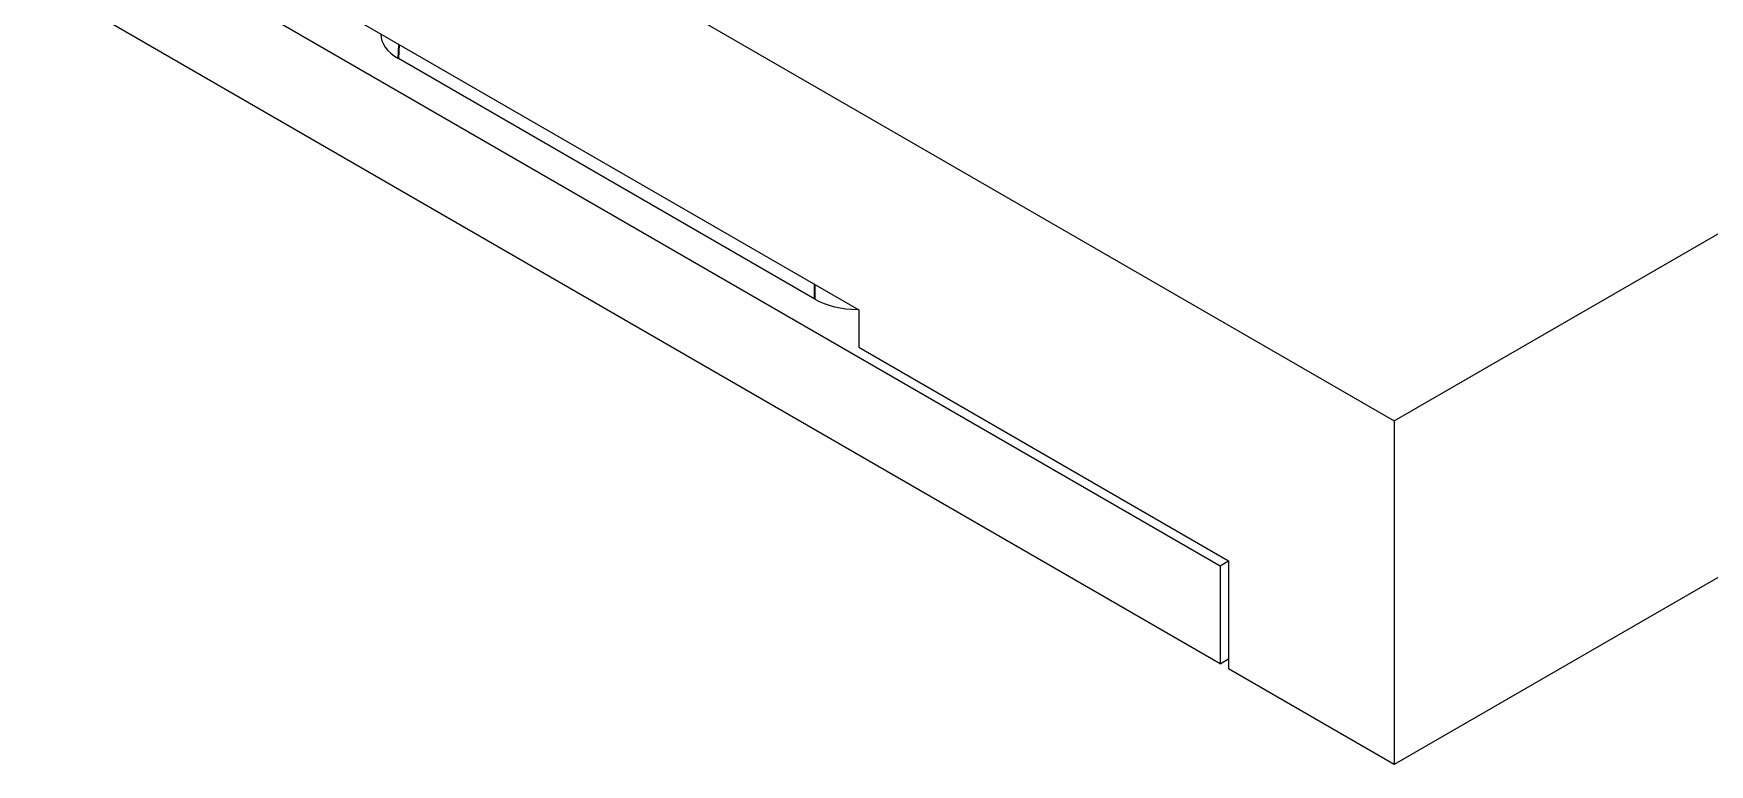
# Model space of a CAD drawing. Header units: millimetres. Extents: x 101 to 3000, y 150 to 4305.
# Drawn here: x 2339.1 to 2422.8, y 1101.2 to 1137.7 of the extents above; entities that cross this region are included whole.
import ezdxf

# ---------------------------------------------------------------- set-up
doc = ezdxf.new("R2010")
doc.units = ezdxf.units.MM
doc.header["$LTSCALE"] = 15
doc.layers.add('_Sichtbarkanten', color=7, linetype='Continuous', lineweight=25)
doc.layers.add('Sichtbar schmal (ISO)', color=7, linetype='Continuous', lineweight=35)

msp = doc.modelspace()

# ---------------------------------------------------------------- linework, layer by layer
at = {"layer": '_Sichtbarkanten'}
for p, q in [((1897.902, 1412.287), (2407.019, 1118.348)), ((2916.135, 1395.14), (2407.019, 1101.201)), ((2175.575, 1239.724), (2398.321, 1111.122)), ((2398.321, 1106.223), (2175.575, 1234.825)), ((2407.019, 1118.348), (2453.688, 1145.292)), ((2353.137, 1139.56), (2380.29, 1123.884)), ((2378.089, 1124.424), (2357.298, 1136.428)), ((2380.29, 1123.884), (2380.29, 1122.022)), ((2380.29, 1122.022), (2398.745, 1111.367)), ((2407.019, 1118.348), (2407.019, 1101.201)), ((2398.321, 1111.122), (2398.745, 1111.367)), ((2398.745, 1111.367), (2398.745, 1105.978)), ((2398.321, 1111.122), (2398.321, 1106.223)), ((2398.321, 1106.223), (2398.745, 1106.468)), ((2407.019, 1101.201), (2398.745, 1105.978))]:
    msp.add_line(p, q, dxfattribs=at)
for centre, major_axis, ratio, start_param, end_param in [((2359.423, 1137.652), (-3.004, 0), 0.576647, 6.275518, 7.067974), ((2380.209, 1125.651), (-3, 0), 0.578054, 0.786007, 1.578464)]:
    msp.add_ellipse(centre, major_axis=major_axis, ratio=ratio, start_param=start_param, end_param=end_param, dxfattribs=at)
at = {"layer": 'Sichtbar schmal (ISO)'}
for p, q in [((2357.298, 1136.428), (2357.34, 1137.134)), ((2378.089, 1124.424), (2378.089, 1125.154))]:
    msp.add_line(p, q, dxfattribs=at)

doc.saveas('drawing.dxf')
